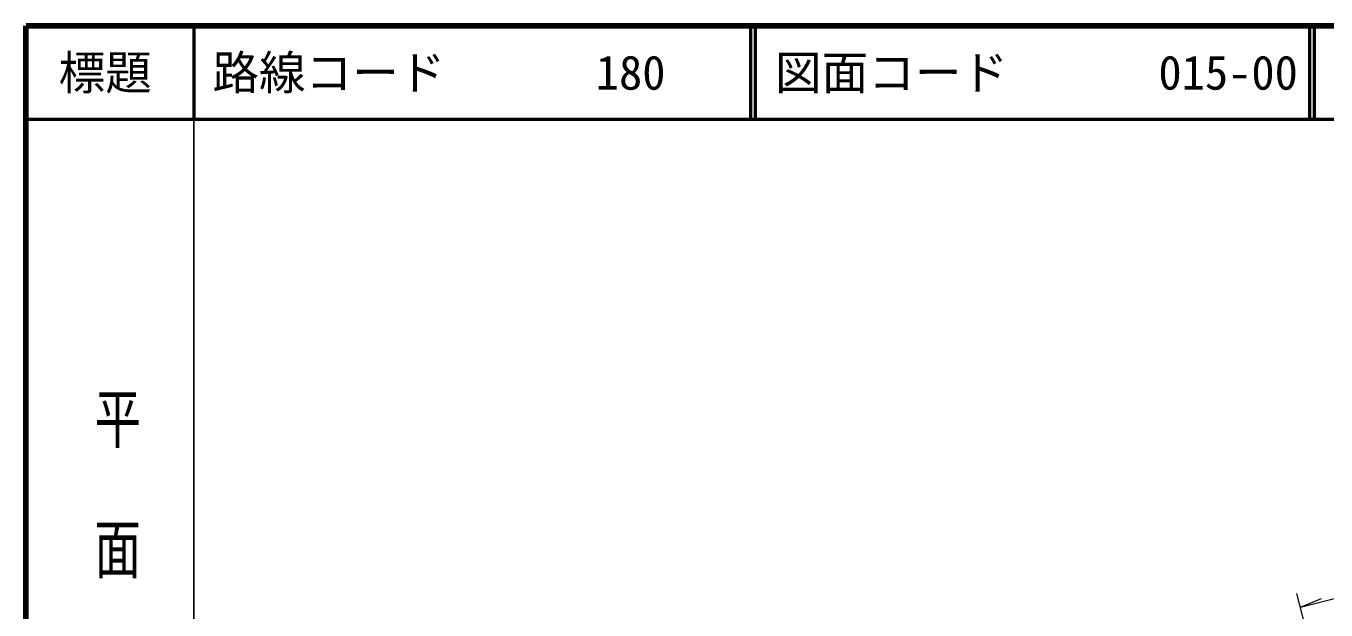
# Model space of a CAD drawing. Units: millimetres at full size, sheet at 1:1000; details may follow other scales. Extents: x 40000 to 680000, y 20000 to 380000.
# Drawn here: x 40000 to 179503, y 317327 to 380000 of the extents above; entities that cross this region are included whole.
import ezdxf
from ezdxf.enums import TextEntityAlignment as Align

# ---------------------------------------------------------------- set-up
doc = ezdxf.new("R2010")
doc.units = ezdxf.units.MM
doc.header["$LTSCALE"] = 1000
for name, color, linetype, lineweight in [('M-STR-HTXT', 7, 'Continuous', 13), ('M-TTL', 2, 'Continuous', 140), ('M-TTL-BAND', 7, 'Continuous', 25), ('M-TTL-LINE', 7, 'Continuous', 50)]:
    doc.layers.add(name, color=color, linetype=linetype, lineweight=lineweight)
doc.layers.add('M-TTL-TXT', color=7, linetype='Continuous')
doc.styles.add('@ＭＳ ゴシック', font='')
doc.styles.add('ＭＳ ゴシック', font='')
doc.styles.get('@ＭＳ ゴシック').set_extended_font_data('@MS Gothic')
doc.styles.get('ＭＳ ゴシック').set_extended_font_data('MS Gothic')

msp = doc.modelspace()

# ---------------------------------------------------------------- linework, layer by layer
at = {"layer": 'M-STR-HTXT'}
for p, q in [((181964, 297010), (176383, 319096)), ((176754, 317627), (179022, 318568))]:
    msp.add_line(p, q, dxfattribs=at)
msp.add_lwpolyline([(176754, 317627), (182209, 319043), (189242, 320844), (196398, 322662), (203822, 324564), (211319, 326508), (219285, 328587), (226173, 330293), (230980, 331580), (236060, 332877), (240919, 334152), (245671, 335387), (250380, 336587), (255245, 337846), (259292, 338867)], dxfattribs=at)
at = {"layer": 'M-TTL'}
for p, q in [((40000, 380000), (40000, 20000)), ((680000, 380000), (40000, 380000))]:
    msp.add_line(p, q, dxfattribs=at)
at = {"layer": 'M-TTL-BAND'}
msp.add_line((58000, 370000), (58000, 20000), dxfattribs=at)
at = {"layer": 'M-TTL-LINE'}
for p, q in [((58000, 380000), (58000, 370000)), ((117750, 380000), (117750, 370000)), ((118250, 380000), (118250, 370000)), ((177750, 380000), (177750, 370000)), ((178250, 380000), (178250, 370000)), ((40000, 370000), (680000, 370000))]:
    msp.add_line(p, q, dxfattribs=at)

# ---------------------------------------------------------------- texts
at = {"layer": 'M-TTL-BAND', "style": '@ＭＳ ゴシック', "width": 1.4}
msp.add_text('平  面  図', height=3666, rotation=270, dxfattribs=at).set_placement((49777, 306475), align=Align.MIDDLE_RIGHT)
at = {"layer": 'M-TTL-TXT', "style": 'ＭＳ ゴシック'}
msp.add_text('標題', height=3666, dxfattribs=at).set_placement((48500, 375000), align=Align.MIDDLE_CENTER)
for s, p in [('路線コード', (60000, 375000)), ('180', (101142, 375000)), ('図面コード', (120380, 375000)), ('015-00', (161521, 375000))]:
    msp.add_text(s, height=3666, dxfattribs=at).set_placement(p, align=Align.MIDDLE_LEFT)

doc.saveas('drawing.dxf')
